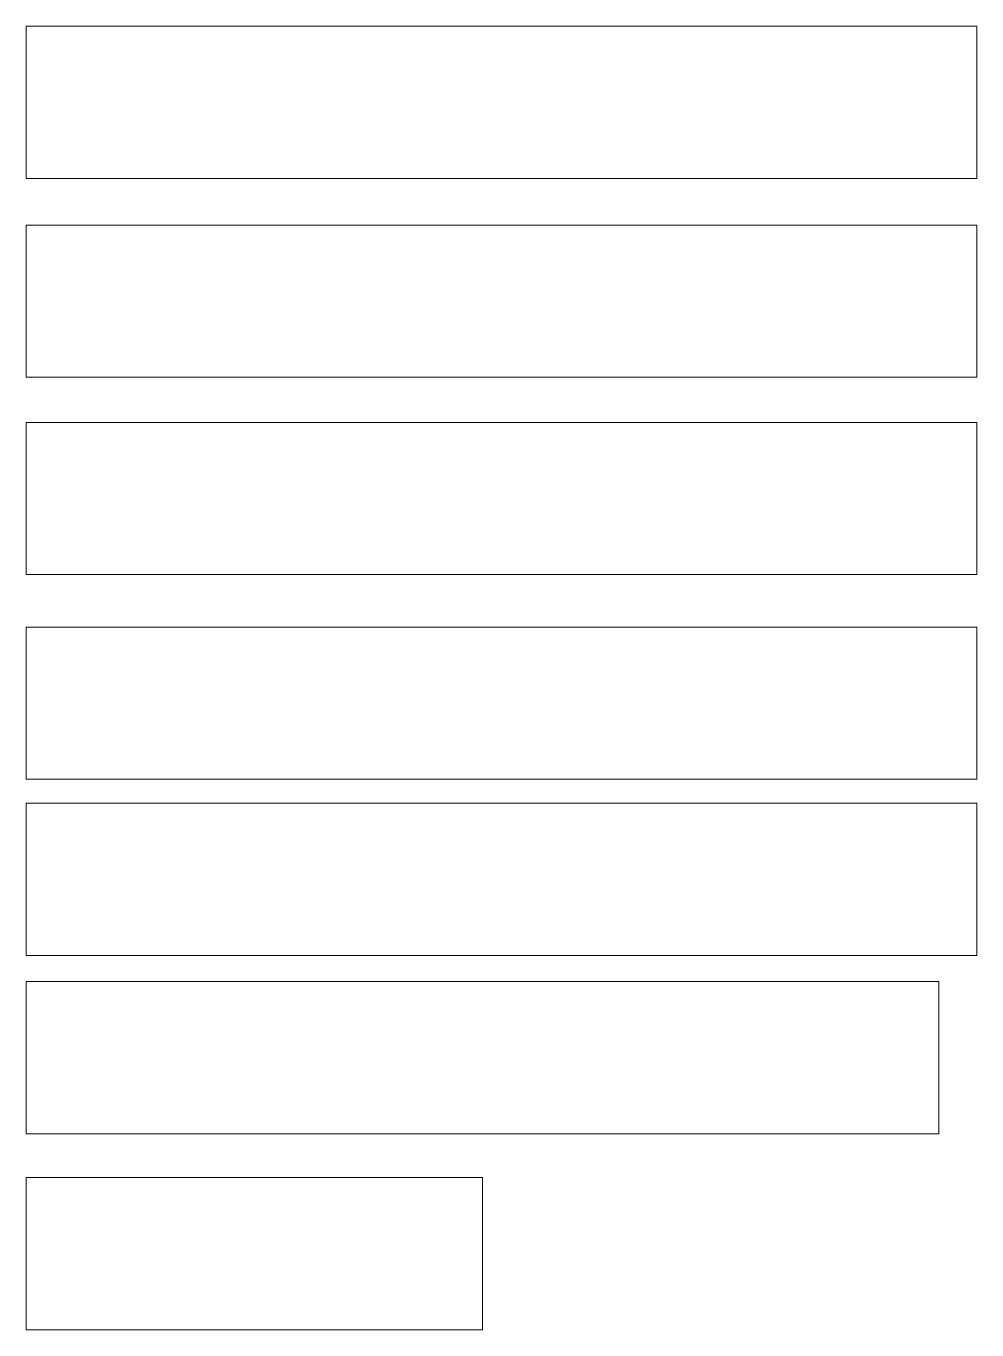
# Model space of a CAD drawing. Header units: millimetres. Extents: x -489 to 489, y -241 to 468.
# Drawn here: x -303 to -183.9, y -241.1 to -78 of the extents above; entities that cross this region are included whole.
import ezdxf

# ---------------------------------------------------------------- set-up
doc = ezdxf.new("R2010")
doc.units = ezdxf.units.MM
doc.header["$MEASUREMENT"] = 0
doc.layers.add('Layer 1', color=7, linetype='Continuous')

msp = doc.modelspace()

# ---------------------------------------------------------------- linework, layer by layer
at = {"layer": 'Layer 1', "color": 250, "lineweight": 9}
for points in [[(-303.009, -97.0614), (-183.9466, -97.0614), (-183.9466, -78.0114), (-303.009, -78.0114), (-303.009, -97.0614)], [(-303.009, -121.9568), (-183.9466, -121.9568), (-183.9466, -102.9068), (-303.009, -102.9068), (-303.009, -121.9568)], [(-303.009, -146.6486), (-183.9466, -146.6486), (-183.9466, -127.5986), (-303.009, -127.5986), (-303.009, -146.6486)], [(-303.009, -172.2537), (-183.9466, -172.2537), (-183.9466, -153.2037), (-303.009, -153.2037), (-303.009, -172.2537)], [(-303.009, -194.3027), (-183.9466, -194.3027), (-183.9466, -175.2527), (-303.009, -175.2527), (-303.009, -194.3027)], [(-303.009, -216.5947), (-188.709, -216.5947), (-188.709, -197.5447), (-303.009, -197.5447), (-303.009, -216.5947)], [(-303.009, -241.1447), (-245.859, -241.1447), (-245.859, -222.0947), (-303.009, -222.0947), (-303.009, -241.1447)]]:
    msp.add_lwpolyline(points, close=True, dxfattribs=at)

doc.saveas('drawing.dxf')
